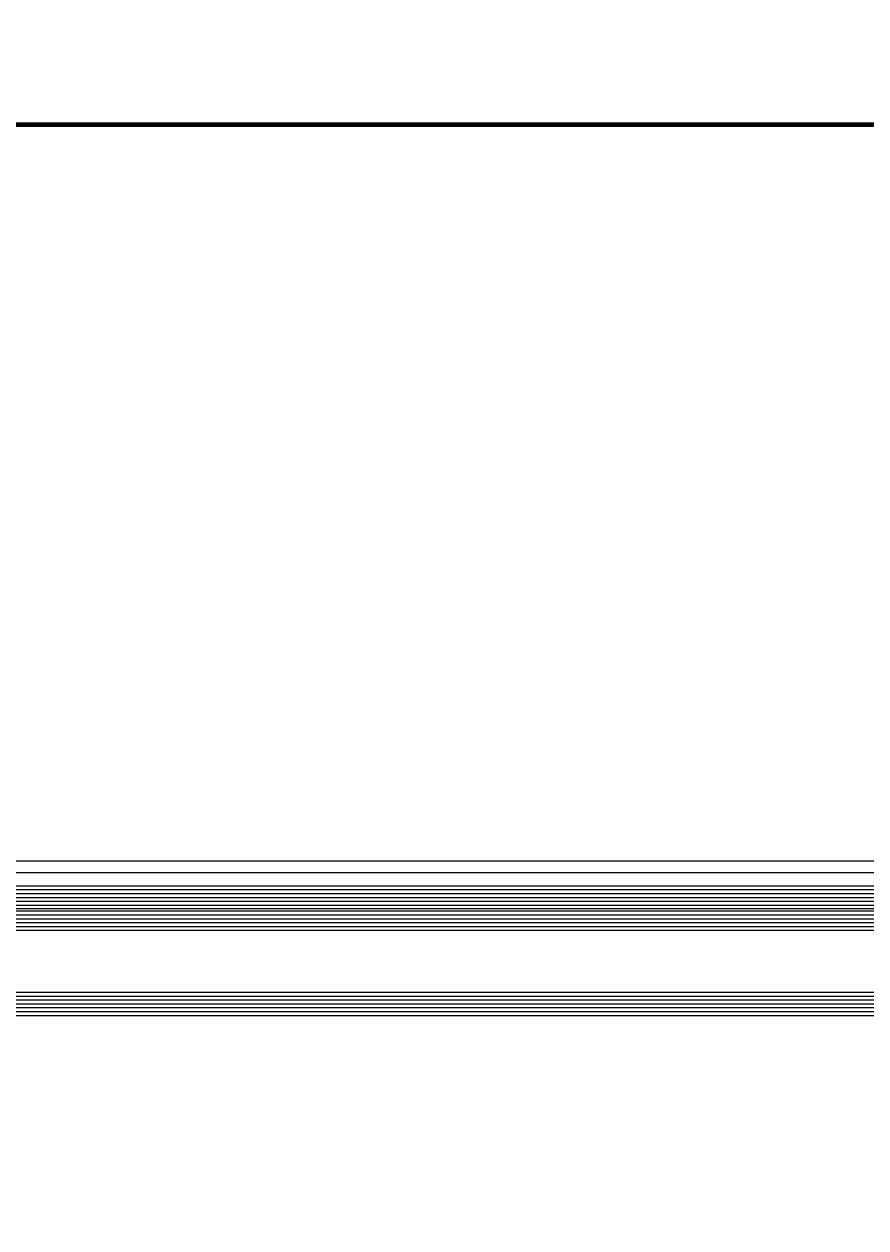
# Model space of a CAD drawing. Extents: x 820 to 5791, y 1495 to 5010.
# Drawn here: x 2863.95 to 2885.72, y 2071.52 to 2102.65 of the extents above; entities that cross this region are included whole.
import ezdxf

# ---------------------------------------------------------------- set-up
doc = ezdxf.new("R2010")
doc.units = 0
doc.header["$LTSCALE"] = 20
doc.linetypes.add('CACHE', pattern=[0.375, 0.25, -0.125])
doc.layers.get('0').update_dxf_attribs({"linetype": 'CONTINUOUS', "lineweight": 15})
doc.layers.get('DEFPOINTS').update_dxf_attribs({"linetype": 'CONTINUOUS'})
doc.layers.add('_00_TT_AREA', color=140, linetype='CONTINUOUS', plot=False)
for name, color, linetype, lineweight in [('_00_TT_PLASTER INTERIOR', 60, 'CONTINUOUS', 0), ('DUVAR', 7, 'CONTINUOUS', 60), ('ölç', 63, 'CONTINUOUS', 20)]:
    doc.layers.add(name, color=color, linetype=linetype, lineweight=lineweight)
doc.layers.add('dış ölçü', color=7, linetype='CONTINUOUS', lineweight=20, true_color=0x0d6787)
doc.layers.add('Kiriş', color=7, linetype='CONTINUOUS')
doc.styles.add('TRS', font='times.ttf', dxfattribs={"width": 0.8})
doc.dimstyles.new('dış ölçü', dxfattribs={"dimtxt": 12, "dimasz": 5, "dimexe": 5, "dimexo": 35, "dimgap": 5, "dimtad": 1, "dimdec": 0, "dimdsep": 46, "dimtxsty": 'TRS', "dimblk": 'DOT', "dimcen": 0, "dimdle": 0.1, "dimclrd": 256, "dimclre": 256, "dimclrt": 73, "dimadec": 0, "dimazin": 0, "dimtfac": 0.3, "dimtdec": 0, "dimtix": 1, "dimtmove": 2, "dimatfit": 3, "dimldrblk": 'DOT', "dimfxl": 1, "dimfxlon": 1, "dimtolj": 1, "dimarcsym": 0})

# ---------------------------------------------------------------- blocks, each defined once
blk = doc.blocks.new('_Dot')
at = {"layer": 'ölç', "color": 0, "lineweight": -2}
blk.add_line((-0.5, 0), (-1, 0), dxfattribs=at)
at = {"layer": 'ölç', "color": 0, "const_width": 0.5}
blk.add_lwpolyline([(-0.25, 0, 1), (0.25, 0, 1)], format="xyb", close=True, dxfattribs=at)
blk = doc.blocks.new('*D176')
at = {"layer": 'DEFPOINTS', "color": 0, "transparency": 16777216}
for p in [(2844.176, 2097.044), (3414.391, 2084.554), (3414.391, 1809.278)]:
    blk.add_point(p, dxfattribs=at)
at = {"layer": 'dış ölçü', "lineweight": -2, "transparency": 16777216}
for p, q in [((2844.176, 1810.278), (2844.176, 1804.278)), ((3414.391, 1810.278), (3414.391, 1804.278)), ((2849.176, 1809.278), (3409.391, 1809.278))]:
    blk.add_line(p, q, dxfattribs=at)
at = {"layer": 'dış ölçü', "lineweight": -2, "transparency": 16777216, "xscale": 5, "yscale": 5, "zscale": 5, "rotation": 180}
blk.add_blockref('_Dot', (2844.176, 1809.278), dxfattribs=at)
at = {"layer": 'dış ölçü', "lineweight": -2, "transparency": 16777216, "xscale": 5, "yscale": 5, "zscale": 5}
blk.add_blockref('_Dot', (3414.391, 1809.278), dxfattribs=at)
at = {"layer": 'dış ölçü', "color": 73, "transparency": 16777216, "insert": (3129.284, 1820.399), "char_height": 12, "attachment_point": 5, "style": 'TRS'}
blk.add_mtext('\\A1;570', dxfattribs=at)
blk = doc.blocks.new('*D180')
at = {"layer": 'DEFPOINTS', "color": 0, "transparency": 16777216}
for p in [(3700.972, 2100.044), (2054.288, 2083.441), (3700.972, 1729.278)]:
    blk.add_point(p, dxfattribs=at)
at = {"layer": 'dış ölçü', "lineweight": -2, "transparency": 16777216}
for p, q in [((2054.288, 1730.278), (2054.288, 1724.278)), ((3700.972, 1730.278), (3700.972, 1724.278)), ((2059.288, 1729.278), (3695.972, 1729.278))]:
    blk.add_line(p, q, dxfattribs=at)
at = {"layer": 'dış ölçü', "lineweight": -2, "transparency": 16777216, "xscale": 5, "yscale": 5, "zscale": 5, "rotation": 180}
blk.add_blockref('_Dot', (2054.288, 1729.278), dxfattribs=at)
at = {"layer": 'dış ölçü', "lineweight": -2, "transparency": 16777216, "xscale": 5, "yscale": 5, "zscale": 5}
blk.add_blockref('_Dot', (3700.972, 1729.278), dxfattribs=at)
at = {"layer": 'dış ölçü', "color": 73, "transparency": 16777216, "insert": (2877.63, 1740.399), "char_height": 12, "attachment_point": 5, "style": 'TRS'}
blk.add_mtext('\\A1;1647', dxfattribs=at)
blk = doc.blocks.new('HGJFG')
at = {"color": 9}
for p, q in [((-2342.682, -3270.305), (-2269.692, -3270.305)), ((-2343.212, -3289.64), (-2269.388, -3289.64)), ((-2269.388, -3289.991), (-2343.212, -3289.991)), ((-2269.388, -3290.091), (-2343.212, -3290.091)), ((-2269.388, -3290.191), (-2343.212, -3290.191)), ((-2269.388, -3290.291), (-2343.212, -3290.291)), ((-2269.388, -3290.391), (-2343.212, -3290.391)), ((-2269.388, -3290.491), (-2343.212, -3290.491)), ((-2269.388, -3290.643), (-2343.212, -3290.643)), ((-2269.388, -3290.743), (-2343.212, -3290.743)), ((-2269.388, -3290.843), (-2343.212, -3290.843)), ((-2269.388, -3290.943), (-2343.212, -3290.943)), ((-2269.388, -3291.043), (-2343.212, -3291.043)), ((-2269.388, -3291.143), (-2343.212, -3291.143)), ((-2269.388, -3292.743), (-2343.212, -3292.743)), ((-2269.388, -3292.843), (-2343.212, -3292.843)), ((-2269.388, -3292.943), (-2343.212, -3292.943)), ((-2269.388, -3293.043), (-2343.212, -3293.043)), ((-2269.388, -3293.143), (-2343.212, -3293.143)), ((-2269.388, -3293.243), (-2343.212, -3293.243)), ((-2269.388, -3293.343), (-2343.212, -3293.343))]:
    blk.add_line(p, q, dxfattribs=at)
at = {"color": 9, "ltscale": 10}
for p, q in [((-2343.212, -3289.34), (-2269.388, -3289.34)), ((-2343.212, -3290.567), (-2269.388, -3290.567))]:
    blk.add_line(p, q, dxfattribs=at)

msp = doc.modelspace()

# ---------------------------------------------------------------- linework, layer by layer
at = {"layer": '_00_TT_AREA'}
msp.add_lwpolyline([(3753.676, 2904.973), (2861.671, 2904.973), (2861.671, 2906.546), (2767.145, 2906.546), (2767.143, 2905.035), (2755.841, 2905.035), (2755.841, 2858.545), (2740.462, 2858.545), (2740.462, 2776.545), (2755.841, 2776.545), (2755.842, 2201.548), (2771.091, 2201.544), (2771.091, 2100.044), (3403.386, 2100.044)], dxfattribs=at)
at = {"layer": 'DUVAR'}
msp.add_lwpolyline([(3404.886, 2100.044), (2729.591, 2100.044)], dxfattribs=at)
at = {"layer": 'Kiriş', "color": 4, "linetype": 'CACHE', "lineweight": -3, "ltscale": 50}
msp.add_lwpolyline([(2769.591, 2125.044), (3404.886, 2125.044), (3404.886, 2100.044), (2769.591, 2100.044)], close=True, dxfattribs=at)

# ---------------------------------------------------------------- block references
at = {"layer": '_00_TT_PLASTER INTERIOR'}
msp.add_blockref('HGJFG', (5164.587, 5370.35), dxfattribs=at)

# ---------------------------------------------------------------- dimensions: what is measured, and where the dimension line sits
at = {"layer": 'dış ölçü'}
for base, p1, p2, picture, middle in [((3700.972, 1729.278), (2054.288, 2083.441), (3700.972, 2100.044), '*D180', (2877.63, 1740.399)), ((3414.391, 1809.278), (2844.176, 2097.044), (3414.391, 2084.554), '*D176', (3129.284, 1820.399))]:
    dim = msp.add_linear_dim(base=base, p1=p1, p2=p2, dimstyle='dış ölçü', dxfattribs=at)
    dim.commit()
    dim.dimension.update_dxf_attribs({"geometry": picture, "text_midpoint": middle})

doc.saveas('drawing.dxf')
